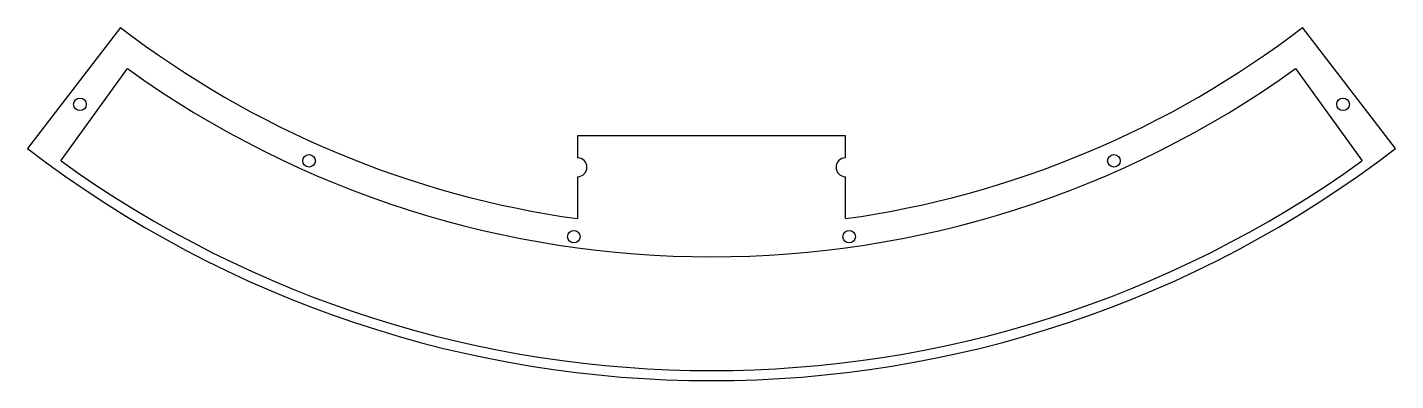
# Model space of a CAD drawing. Header units: millimetres. Extents: x -163 to 163, y 363 to 447.
import ezdxf

# ---------------------------------------------------------------- set-up
doc = ezdxf.new("R2010")
doc.units = ezdxf.units.MM
doc.layers.add('CUT', color=7, linetype='Continuous')

msp = doc.modelspace()

# ---------------------------------------------------------------- linework, layer by layer
at = {"layer": 'CUT'}
for p, q in [((-141.23, 447.44, 0.5), (-163.45, 418.48, 0.5)), ((163.45, 418.48, 0.5), (141.23, 447.44, 0.5)), ((-155.42, 415.5, 0.5), (-139.53, 437.58, 0.5)), ((139.53, 437.58, 0.5), (155.42, 415.5, 0.5)), ((32, 421.5, 0.5), (-32, 421.5, 0.5)), ((-32, 421.5, 0.5), (-32, 416.25, 0.5)), ((32, 416.25, 0.5), (32, 421.5, 0.5)), ((-32, 411.75, 0.5), (-32, 401.72, 0.5)), ((32, 401.72, 0.5), (32, 411.75, 0.5))]:
    msp.add_line(p, q, dxfattribs=at)
for centre in [(-150.9, 429.05, 0.5), (150.9, 429.05, 0.5), (-96.15, 415.54, 0.5), (96.15, 415.54, 0.5), (-32.9, 397.4, 0.5), (32.9, 397.4, 0.5)]:
    msp.add_circle(centre, 1.5, dxfattribs=at)
for centre, radius, start, end in [((0, 631.5, 0.5), 232, 232.5, 262.0719), ((0, 631.5, 0.5), 232, 277.9281, 307.5), ((0, 631.5, 0.5), 238.9, 234.2639, 305.7361), ((0, 631.5, 0.5), 268.5, 232.5, 307.5), ((0, 631.5, 0.5), 266.1, 234.2639, 305.7361), ((-32, 414, 0.5), 2.25, -90, 90), ((32, 414, 0.5), 2.25, 90, 270)]:
    msp.add_arc(centre, radius, start, end, dxfattribs=at)

doc.saveas('drawing.dxf')
